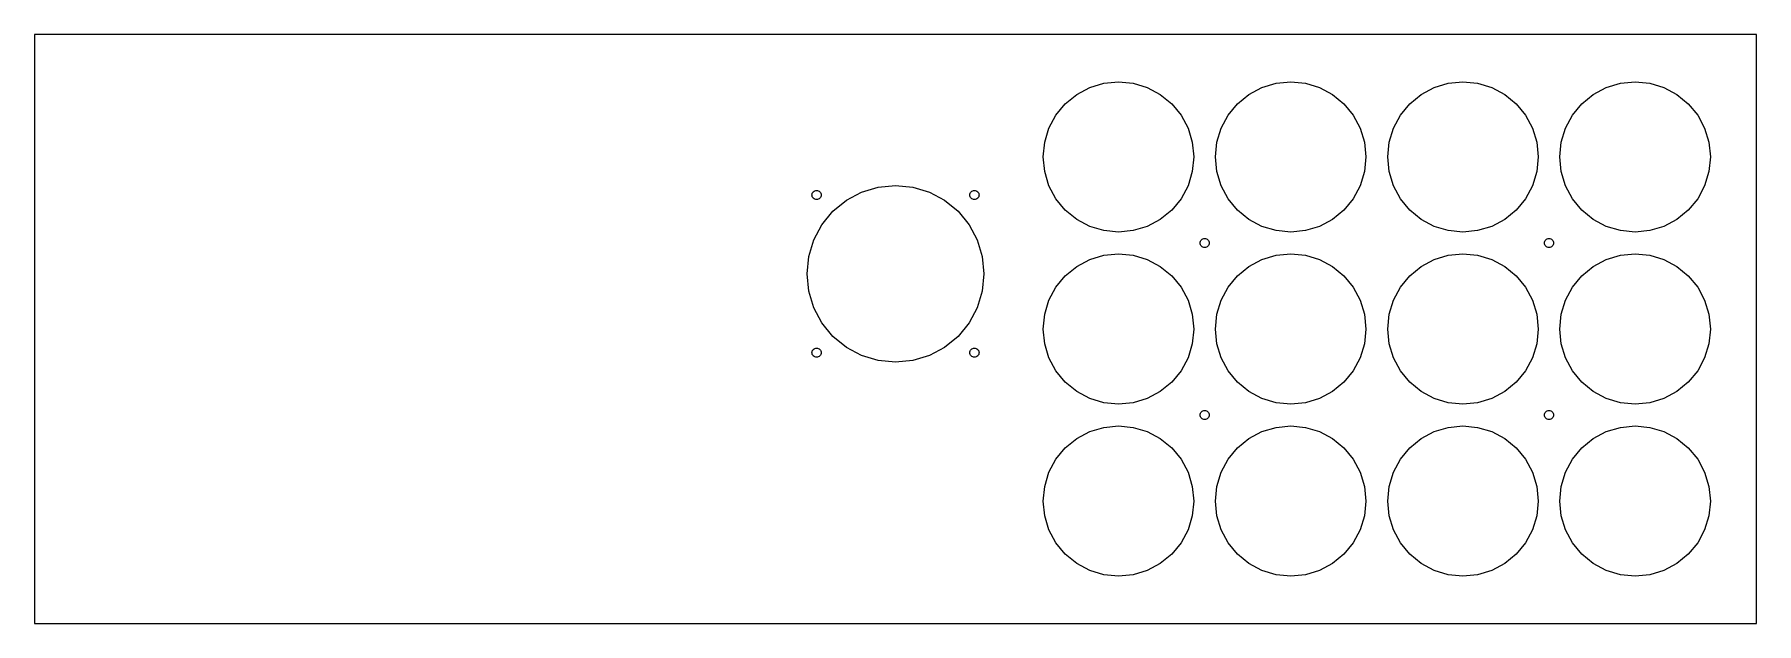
# Model space of a CAD drawing. Header units: metres. Extents: x 0 to 780, y -134 to 134.
import ezdxf

# ---------------------------------------------------------------- set-up
doc = ezdxf.new("R2010")
doc.units = ezdxf.units.M

msp = doc.modelspace()

# ---------------------------------------------------------------- linework, layer by layer
for p, q in [((780, 133.507), (0, 133.507)), ((0, 133.507), (0, -133.507)), ((780, -133.507), (780, 133.507)), ((472.066, 106.336), (477.958, 109.486)), ((477.958, 109.486), (484.351, 111.425)), ((484.351, 111.425), (491, 112.08)), ((491, 112.08), (497.649, 111.425)), ((497.649, 111.425), (504.042, 109.486)), ((504.042, 109.486), (509.934, 106.336)), ((550.066, 106.336), (555.958, 109.486)), ((555.958, 109.486), (562.351, 111.425)), ((562.351, 111.425), (569, 112.08)), ((569, 112.08), (575.649, 111.425)), ((575.649, 111.425), (582.042, 109.486)), ((582.042, 109.486), (587.934, 106.336)), ((628.066, 106.336), (633.958, 109.486)), ((633.958, 109.486), (640.351, 111.425)), ((640.351, 111.425), (647, 112.08)), ((647, 112.08), (653.649, 111.425)), ((653.649, 111.425), (660.042, 109.486)), ((660.042, 109.486), (665.934, 106.336)), ((706.066, 106.336), (711.958, 109.486)), ((711.958, 109.486), (718.351, 111.425)), ((718.351, 111.425), (725, 112.08)), ((725, 112.08), (731.649, 111.425)), ((731.649, 111.425), (738.042, 109.486)), ((738.042, 109.486), (743.934, 106.336)), ((462.664, 96.9338), (466.902, 102.098)), ((466.902, 102.098), (472.066, 106.336)), ((509.934, 106.336), (515.098, 102.098)), ((515.098, 102.098), (519.336, 96.9338)), ((540.664, 96.9338), (544.902, 102.098)), ((544.902, 102.098), (550.066, 106.336)), ((587.934, 106.336), (593.098, 102.098)), ((593.098, 102.098), (597.336, 96.9338)), ((618.664, 96.9338), (622.902, 102.098)), ((622.902, 102.098), (628.066, 106.336)), ((665.934, 106.336), (671.098, 102.098)), ((671.098, 102.098), (675.336, 96.9338)), ((696.664, 96.9338), (700.902, 102.098)), ((700.902, 102.098), (706.066, 106.336)), ((743.934, 106.336), (749.098, 102.098)), ((749.098, 102.098), (753.336, 96.9338)), ((459.514, 91.0419), (462.664, 96.9338)), ((519.336, 96.9338), (522.486, 91.0419)), ((537.514, 91.0419), (540.664, 96.9338)), ((597.336, 96.9338), (600.486, 91.0419)), ((615.514, 91.0419), (618.664, 96.9338)), ((675.336, 96.9338), (678.486, 91.0419)), ((693.514, 91.0419), (696.664, 96.9338)), ((753.336, 96.9338), (756.486, 91.0419)), ((457.575, 84.6487), (459.514, 91.0419)), ((522.486, 91.0419), (524.425, 84.6487)), ((535.575, 84.6487), (537.514, 91.0419)), ((600.486, 91.0419), (602.425, 84.6487)), ((613.575, 84.6487), (615.514, 91.0419)), ((678.486, 91.0419), (680.425, 84.6487)), ((691.575, 84.6487), (693.514, 91.0419)), ((756.486, 91.0419), (758.425, 84.6487)), ((456.92, 78), (457.575, 84.6487)), ((457.575, 71.3513), (456.92, 78)), ((524.425, 84.6487), (525.08, 78)), ((525.08, 78), (524.425, 71.3513)), ((534.92, 78), (535.575, 84.6487)), ((535.575, 71.3513), (534.92, 78)), ((602.425, 84.6487), (603.08, 78)), ((603.08, 78), (602.425, 71.3513)), ((612.92, 78), (613.575, 84.6487)), ((613.575, 71.3513), (612.92, 78)), ((680.425, 84.6487), (681.08, 78)), ((681.08, 78), (680.425, 71.3513)), ((690.92, 78), (691.575, 84.6487)), ((691.575, 71.3513), (690.92, 78)), ((758.425, 84.6487), (759.08, 78)), ((759.08, 78), (758.425, 71.3513)), ((459.514, 64.9581), (457.575, 71.3513)), ((524.425, 71.3513), (522.486, 64.9581)), ((537.514, 64.9581), (535.575, 71.3513)), ((602.425, 71.3513), (600.486, 64.9581)), ((615.514, 64.9581), (613.575, 71.3513)), ((680.425, 71.3513), (678.486, 64.9581)), ((693.514, 64.9581), (691.575, 71.3513)), ((758.425, 71.3513), (756.486, 64.9581)), ((352.779, 62.2208), (353.094, 62.4794)), ((353.094, 62.4794), (353.454, 62.6717)), ((353.454, 62.6717), (353.844, 62.79)), ((353.844, 62.79), (354.25, 62.83)), ((354.25, 62.83), (354.656, 62.79)), ((354.656, 62.79), (355.046, 62.6717)), ((355.046, 62.6717), (355.406, 62.4794)), ((355.406, 62.4794), (355.721, 62.2208)), ((374.662, 62.0291), (382.181, 64.3099)), ((382.181, 64.3099), (390, 65.08)), ((390, 65.08), (397.819, 64.3099)), ((397.819, 64.3099), (405.338, 62.0291)), ((424.279, 62.2208), (424.594, 62.4794)), ((424.594, 62.4794), (424.954, 62.6717)), ((424.954, 62.6717), (425.344, 62.79)), ((425.344, 62.79), (425.75, 62.83)), ((425.75, 62.83), (426.156, 62.79)), ((426.156, 62.79), (426.546, 62.6717)), ((426.546, 62.6717), (426.906, 62.4794)), ((426.906, 62.4794), (427.221, 62.2208)), ((462.664, 59.0662), (459.514, 64.9581)), ((522.486, 64.9581), (519.336, 59.0662)), ((540.664, 59.0662), (537.514, 64.9581)), ((600.486, 64.9581), (597.336, 59.0662)), ((618.664, 59.0662), (615.514, 64.9581)), ((678.486, 64.9581), (675.336, 59.0662)), ((696.664, 59.0662), (693.514, 64.9581)), ((756.486, 64.9581), (753.336, 59.0662)), ((352.17, 60.75), (352.21, 61.1558)), ((352.21, 60.3442), (352.17, 60.75)), ((352.21, 61.1558), (352.328, 61.546)), ((352.328, 59.954), (352.21, 60.3442)), ((352.328, 61.546), (352.521, 61.9056)), ((352.521, 59.5944), (352.328, 59.954)), ((352.521, 61.9056), (352.779, 62.2208)), ((352.779, 59.2792), (352.521, 59.5944)), ((353.094, 59.0205), (352.779, 59.2792)), ((353.454, 58.8283), (353.094, 59.0205)), ((353.844, 58.71), (353.454, 58.8283)), ((354.25, 58.67), (353.844, 58.71)), ((354.656, 58.71), (354.25, 58.67)), ((355.046, 58.8283), (354.656, 58.71)), ((355.406, 59.0205), (355.046, 58.8283)), ((355.721, 59.2792), (355.406, 59.0205)), ((355.721, 62.2208), (355.979, 61.9056)), ((355.979, 59.5944), (355.721, 59.2792)), ((355.979, 61.9056), (356.172, 61.546)), ((356.172, 59.954), (355.979, 59.5944)), ((356.172, 61.546), (356.29, 61.1558)), ((356.29, 60.3442), (356.172, 59.954)), ((356.29, 61.1558), (356.33, 60.75)), ((356.33, 60.75), (356.29, 60.3442)), ((361.659, 53.3408), (367.733, 58.3253)), ((367.733, 58.3253), (374.662, 62.0291)), ((405.338, 62.0291), (412.267, 58.3253)), ((412.267, 58.3253), (418.341, 53.3408)), ((423.67, 60.75), (423.71, 61.1558)), ((423.71, 60.3442), (423.67, 60.75)), ((423.71, 61.1558), (423.828, 61.546)), ((423.828, 59.954), (423.71, 60.3442)), ((423.828, 61.546), (424.021, 61.9056)), ((424.021, 59.5944), (423.828, 59.954)), ((424.021, 61.9056), (424.279, 62.2208)), ((424.279, 59.2792), (424.021, 59.5944)), ((424.594, 59.0205), (424.279, 59.2792)), ((424.954, 58.8283), (424.594, 59.0205)), ((425.344, 58.71), (424.954, 58.8283)), ((425.75, 58.67), (425.344, 58.71)), ((426.156, 58.71), (425.75, 58.67)), ((426.546, 58.8283), (426.156, 58.71)), ((426.906, 59.0205), (426.546, 58.8283)), ((427.221, 59.2792), (426.906, 59.0205)), ((427.221, 62.2208), (427.479, 61.9056)), ((427.479, 59.5944), (427.221, 59.2792)), ((427.479, 61.9056), (427.672, 61.546)), ((427.672, 59.954), (427.479, 59.5944)), ((427.672, 61.546), (427.79, 61.1558)), ((427.79, 60.3442), (427.672, 59.954)), ((427.79, 61.1558), (427.83, 60.75)), ((427.83, 60.75), (427.79, 60.3442)), ((466.902, 53.9018), (462.664, 59.0662)), ((519.336, 59.0662), (515.098, 53.9018)), ((544.902, 53.9018), (540.664, 59.0662)), ((597.336, 59.0662), (593.098, 53.9018)), ((622.902, 53.9018), (618.664, 59.0662)), ((675.336, 59.0662), (671.098, 53.9018)), ((700.902, 53.9018), (696.664, 59.0662)), ((753.336, 59.0662), (749.098, 53.9018)), ((352.971, 40.338), (356.675, 47.2672)), ((356.675, 47.2672), (361.659, 53.3408)), ((418.341, 53.3408), (423.325, 47.2672)), ((423.325, 47.2672), (427.029, 40.338)), ((472.066, 49.6635), (466.902, 53.9018)), ((477.958, 46.5142), (472.066, 49.6635)), ((509.934, 49.6635), (504.042, 46.5142)), ((515.098, 53.9018), (509.934, 49.6635)), ((550.066, 49.6635), (544.902, 53.9018)), ((555.958, 46.5142), (550.066, 49.6635)), ((587.934, 49.6635), (582.042, 46.5142)), ((593.098, 53.9018), (587.934, 49.6635)), ((628.066, 49.6635), (622.902, 53.9018)), ((633.958, 46.5142), (628.066, 49.6635)), ((665.934, 49.6635), (660.042, 46.5142)), ((671.098, 53.9018), (665.934, 49.6635)), ((706.066, 49.6635), (700.902, 53.9018)), ((711.958, 46.5142), (706.066, 49.6635)), ((743.934, 49.6635), (738.042, 46.5142)), ((749.098, 53.9018), (743.934, 49.6635)), ((350.69, 32.8192), (352.971, 40.338)), ((427.029, 40.338), (429.31, 32.8192)), ((484.351, 44.5748), (477.958, 46.5142)), ((491, 43.92), (484.351, 44.5748)), ((497.649, 44.5748), (491, 43.92)), ((504.042, 46.5142), (497.649, 44.5748)), ((527.92, 39), (527.96, 39.4058)), ((527.96, 38.5942), (527.92, 39)), ((527.96, 39.4058), (528.078, 39.796)), ((528.078, 39.796), (528.271, 40.1556)), ((528.271, 40.1556), (528.529, 40.4708)), ((528.529, 40.4708), (528.844, 40.7294)), ((528.844, 40.7294), (529.204, 40.9217)), ((529.204, 40.9217), (529.594, 41.04)), ((529.594, 41.04), (530, 41.08)), ((530, 41.08), (530.406, 41.04)), ((530.406, 41.04), (530.796, 40.9217)), ((530.796, 40.9217), (531.156, 40.7294)), ((531.156, 40.7294), (531.471, 40.4708)), ((531.471, 40.4708), (531.729, 40.1556)), ((531.729, 40.1556), (531.922, 39.796)), ((531.922, 39.796), (532.04, 39.4058)), ((532.04, 39.4058), (532.08, 39)), ((532.08, 39), (532.04, 38.5942)), ((562.351, 44.5748), (555.958, 46.5142)), ((569, 43.92), (562.351, 44.5748)), ((575.649, 44.5748), (569, 43.92)), ((582.042, 46.5142), (575.649, 44.5748)), ((640.351, 44.5748), (633.958, 46.5142)), ((647, 43.92), (640.351, 44.5748)), ((653.649, 44.5748), (647, 43.92)), ((660.042, 46.5142), (653.649, 44.5748)), ((683.92, 39), (683.96, 39.4058)), ((683.96, 38.5942), (683.92, 39)), ((683.96, 39.4058), (684.078, 39.796)), ((684.078, 39.796), (684.271, 40.1556)), ((684.271, 40.1556), (684.529, 40.4708)), ((684.529, 40.4708), (684.844, 40.7294)), ((684.844, 40.7294), (685.204, 40.9217)), ((685.204, 40.9217), (685.594, 41.04)), ((685.594, 41.04), (686, 41.08)), ((686, 41.08), (686.406, 41.04)), ((686.406, 41.04), (686.796, 40.9217)), ((686.796, 40.9217), (687.156, 40.7294)), ((687.156, 40.7294), (687.471, 40.4708)), ((687.471, 40.4708), (687.729, 40.1556)), ((687.729, 40.1556), (687.922, 39.796)), ((687.922, 39.796), (688.04, 39.4058)), ((688.04, 39.4058), (688.08, 39)), ((688.08, 39), (688.04, 38.5942)), ((718.351, 44.5748), (711.958, 46.5142)), ((725, 43.92), (718.351, 44.5748)), ((731.649, 44.5748), (725, 43.92)), ((738.042, 46.5142), (731.649, 44.5748)), ((349.92, 25), (350.69, 32.8192)), ((429.31, 32.8192), (430.08, 25)), ((472.066, 28.3365), (477.958, 31.4858)), ((477.958, 31.4858), (484.351, 33.4252)), ((484.351, 33.4252), (491, 34.08)), ((491, 34.08), (497.649, 33.4252)), ((497.649, 33.4252), (504.042, 31.4858)), ((504.042, 31.4858), (509.934, 28.3365)), ((528.078, 38.204), (527.96, 38.5942)), ((528.271, 37.8444), (528.078, 38.204)), ((528.529, 37.5292), (528.271, 37.8444)), ((528.844, 37.2705), (528.529, 37.5292)), ((529.204, 37.0783), (528.844, 37.2705)), ((529.594, 36.96), (529.204, 37.0783)), ((530, 36.92), (529.594, 36.96)), ((530.406, 36.96), (530, 36.92)), ((530.796, 37.0783), (530.406, 36.96)), ((531.156, 37.2705), (530.796, 37.0783)), ((531.471, 37.5292), (531.156, 37.2705)), ((531.729, 37.8444), (531.471, 37.5292)), ((531.922, 38.204), (531.729, 37.8444)), ((532.04, 38.5942), (531.922, 38.204)), ((550.066, 28.3365), (555.958, 31.4858)), ((555.958, 31.4858), (562.351, 33.4252)), ((562.351, 33.4252), (569, 34.08)), ((569, 34.08), (575.649, 33.4252)), ((575.649, 33.4252), (582.042, 31.4858)), ((582.042, 31.4858), (587.934, 28.3365)), ((628.066, 28.3365), (633.958, 31.4858)), ((633.958, 31.4858), (640.351, 33.4252)), ((640.351, 33.4252), (647, 34.08)), ((647, 34.08), (653.649, 33.4252)), ((653.649, 33.4252), (660.042, 31.4858)), ((660.042, 31.4858), (665.934, 28.3365)), ((684.078, 38.204), (683.96, 38.5942)), ((684.271, 37.8444), (684.078, 38.204)), ((684.529, 37.5292), (684.271, 37.8444)), ((684.844, 37.2705), (684.529, 37.5292)), ((685.204, 37.0783), (684.844, 37.2705)), ((685.594, 36.96), (685.204, 37.0783)), ((686, 36.92), (685.594, 36.96)), ((686.406, 36.96), (686, 36.92)), ((686.796, 37.0783), (686.406, 36.96)), ((687.156, 37.2705), (686.796, 37.0783)), ((687.471, 37.5292), (687.156, 37.2705)), ((687.729, 37.8444), (687.471, 37.5292)), ((687.922, 38.204), (687.729, 37.8444)), ((688.04, 38.5942), (687.922, 38.204)), ((706.066, 28.3365), (711.958, 31.4858)), ((711.958, 31.4858), (718.351, 33.4252)), ((718.351, 33.4252), (725, 34.08)), ((725, 34.08), (731.649, 33.4252)), ((731.649, 33.4252), (738.042, 31.4858)), ((738.042, 31.4858), (743.934, 28.3365)), ((350.69, 17.1808), (349.92, 25)), ((430.08, 25), (429.31, 17.1808)), ((462.664, 18.9338), (466.902, 24.0982)), ((466.902, 24.0982), (472.066, 28.3365)), ((509.934, 28.3365), (515.098, 24.0982)), ((515.098, 24.0982), (519.336, 18.9338)), ((540.664, 18.9338), (544.902, 24.0982)), ((544.902, 24.0982), (550.066, 28.3365)), ((587.934, 28.3365), (593.098, 24.0982)), ((593.098, 24.0982), (597.336, 18.9338)), ((618.664, 18.9338), (622.902, 24.0982)), ((622.902, 24.0982), (628.066, 28.3365)), ((665.934, 28.3365), (671.098, 24.0982)), ((671.098, 24.0982), (675.336, 18.9338)), ((696.664, 18.9338), (700.902, 24.0982)), ((700.902, 24.0982), (706.066, 28.3365)), ((743.934, 28.3365), (749.098, 24.0982)), ((749.098, 24.0982), (753.336, 18.9338)), ((352.971, 9.66205), (350.69, 17.1808)), ((429.31, 17.1808), (427.029, 9.66205)), ((459.514, 13.0418), (462.664, 18.9338)), ((519.336, 18.9338), (522.486, 13.0418)), ((537.514, 13.0418), (540.664, 18.9338)), ((597.336, 18.9338), (600.486, 13.0418)), ((615.514, 13.0418), (618.664, 18.9338)), ((675.336, 18.9338), (678.486, 13.0418)), ((693.514, 13.0418), (696.664, 18.9338)), ((753.336, 18.9338), (756.486, 13.0418)), ((356.675, 2.73274), (352.971, 9.66205)), ((427.029, 9.66205), (423.325, 2.73274)), ((457.575, 6.64867), (459.514, 13.0418)), ((522.486, 13.0418), (524.425, 6.64867)), ((535.575, 6.64867), (537.514, 13.0418)), ((600.486, 13.0418), (602.425, 6.64867)), ((613.575, 6.64867), (615.514, 13.0418)), ((678.486, 13.0418), (680.425, 6.64867)), ((691.575, 6.64867), (693.514, 13.0418)), ((756.486, 13.0418), (758.425, 6.64867)), ((361.659, -3.34084), (356.675, 2.73274)), ((423.325, 2.73274), (418.341, -3.34084)), ((456.92, 0), (457.575, 6.64867)), ((457.575, -6.64867), (456.92, 0)), ((524.425, 6.64867), (525.08, 0)), ((525.08, 0), (524.425, -6.64867)), ((534.92, 0), (535.575, 6.64867)), ((535.575, -6.64867), (534.92, 0)), ((602.425, 6.64867), (603.08, 0)), ((603.08, 0), (602.425, -6.64867)), ((612.92, 0), (613.575, 6.64867)), ((613.575, -6.64867), (612.92, 0)), ((680.425, 6.64867), (681.08, 0)), ((681.08, 0), (680.425, -6.64867)), ((690.92, 0), (691.575, 6.64867)), ((691.575, -6.64867), (690.92, 0)), ((758.425, 6.64867), (759.08, 0)), ((759.08, 0), (758.425, -6.64867)), ((367.733, -8.32529), (361.659, -3.34084)), ((418.341, -3.34084), (412.267, -8.32529)), ((459.514, -13.0418), (457.575, -6.64867)), ((524.425, -6.64867), (522.486, -13.0418)), ((537.514, -13.0418), (535.575, -6.64867)), ((602.425, -6.64867), (600.486, -13.0418)), ((615.514, -13.0418), (613.575, -6.64867)), ((680.425, -6.64867), (678.486, -13.0418)), ((693.514, -13.0418), (691.575, -6.64867)), ((758.425, -6.64867), (756.486, -13.0418)), ((352.17, -10.75), (352.21, -10.3442)), ((352.21, -11.1558), (352.17, -10.75)), ((352.21, -10.3442), (352.328, -9.95401)), ((352.328, -11.546), (352.21, -11.1558)), ((352.328, -9.95401), (352.521, -9.59441)), ((352.521, -11.9056), (352.328, -11.546)), ((352.521, -9.59441), (352.779, -9.27921)), ((352.779, -12.2208), (352.521, -11.9056)), ((352.779, -9.27921), (353.094, -9.02054)), ((353.094, -12.4794), (352.779, -12.2208)), ((353.094, -9.02054), (353.454, -8.82832)), ((353.454, -12.6717), (353.094, -12.4794)), ((353.454, -8.82832), (353.844, -8.70996)), ((353.844, -12.79), (353.454, -12.6717)), ((353.844, -8.70996), (354.25, -8.67)), ((354.25, -12.83), (353.844, -12.79)), ((354.25, -8.67), (354.656, -8.70996)), ((354.656, -12.79), (354.25, -12.83)), ((354.656, -8.70996), (355.046, -8.82832)), ((355.046, -12.6717), (354.656, -12.79)), ((355.046, -8.82832), (355.406, -9.02054)), ((355.406, -12.4794), (355.046, -12.6717)), ((355.406, -9.02054), (355.721, -9.27921)), ((355.721, -12.2208), (355.406, -12.4794)), ((355.721, -9.27921), (355.979, -9.59441)), ((355.979, -11.9056), (355.721, -12.2208)), ((355.979, -9.59441), (356.172, -9.95401)), ((356.172, -11.546), (355.979, -11.9056)), ((356.172, -9.95401), (356.29, -10.3442)), ((356.29, -11.1558), (356.172, -11.546)), ((356.29, -10.3442), (356.33, -10.75)), ((356.33, -10.75), (356.29, -11.1558)), ((374.662, -12.0291), (367.733, -8.32529)), ((382.181, -14.3099), (374.662, -12.0291)), ((390, -15.08), (382.181, -14.3099)), ((397.819, -14.3099), (390, -15.08)), ((405.338, -12.0291), (397.819, -14.3099)), ((412.267, -8.32529), (405.338, -12.0291)), ((423.67, -10.75), (423.71, -10.3442)), ((423.71, -11.1558), (423.67, -10.75)), ((423.71, -10.3442), (423.828, -9.95401)), ((423.828, -11.546), (423.71, -11.1558)), ((423.828, -9.95401), (424.021, -9.59441)), ((424.021, -11.9056), (423.828, -11.546)), ((424.021, -9.59441), (424.279, -9.27921)), ((424.279, -12.2208), (424.021, -11.9056)), ((424.279, -9.27921), (424.594, -9.02054)), ((424.594, -12.4794), (424.279, -12.2208)), ((424.594, -9.02054), (424.954, -8.82832)), ((424.954, -12.6717), (424.594, -12.4794)), ((424.954, -8.82832), (425.344, -8.70996)), ((425.344, -12.79), (424.954, -12.6717)), ((425.344, -8.70996), (425.75, -8.67)), ((425.75, -12.83), (425.344, -12.79)), ((425.75, -8.67), (426.156, -8.70996)), ((426.156, -12.79), (425.75, -12.83)), ((426.156, -8.70996), (426.546, -8.82832)), ((426.546, -12.6717), (426.156, -12.79)), ((426.546, -8.82832), (426.906, -9.02054)), ((426.906, -12.4794), (426.546, -12.6717)), ((426.906, -9.02054), (427.221, -9.27921)), ((427.221, -12.2208), (426.906, -12.4794)), ((427.221, -9.27921), (427.479, -9.59441)), ((427.479, -11.9056), (427.221, -12.2208)), ((427.479, -9.59441), (427.672, -9.95401)), ((427.672, -11.546), (427.479, -11.9056)), ((427.672, -9.95401), (427.79, -10.3442)), ((427.79, -11.1558), (427.672, -11.546)), ((427.79, -10.3442), (427.83, -10.75)), ((427.83, -10.75), (427.79, -11.1558)), ((462.664, -18.9338), (459.514, -13.0418)), ((522.486, -13.0418), (519.336, -18.9338)), ((540.664, -18.9338), (537.514, -13.0418)), ((600.486, -13.0418), (597.336, -18.9338)), ((618.664, -18.9338), (615.514, -13.0418)), ((678.486, -13.0418), (675.336, -18.9338)), ((696.664, -18.9338), (693.514, -13.0418)), ((756.486, -13.0418), (753.336, -18.9338)), ((466.902, -24.0982), (462.664, -18.9338)), ((519.336, -18.9338), (515.098, -24.0982)), ((544.902, -24.0982), (540.664, -18.9338)), ((597.336, -18.9338), (593.098, -24.0982)), ((622.902, -24.0982), (618.664, -18.9338)), ((675.336, -18.9338), (671.098, -24.0982)), ((700.902, -24.0982), (696.664, -18.9338)), ((753.336, -18.9338), (749.098, -24.0982)), ((472.066, -28.3365), (466.902, -24.0982)), ((477.958, -31.4858), (472.066, -28.3365)), ((509.934, -28.3365), (504.042, -31.4858)), ((515.098, -24.0982), (509.934, -28.3365)), ((550.066, -28.3365), (544.902, -24.0982)), ((555.958, -31.4858), (550.066, -28.3365)), ((587.934, -28.3365), (582.042, -31.4858)), ((593.098, -24.0982), (587.934, -28.3365)), ((628.066, -28.3365), (622.902, -24.0982)), ((633.958, -31.4858), (628.066, -28.3365)), ((665.934, -28.3365), (660.042, -31.4858)), ((671.098, -24.0982), (665.934, -28.3365)), ((706.066, -28.3365), (700.902, -24.0982)), ((711.958, -31.4858), (706.066, -28.3365)), ((743.934, -28.3365), (738.042, -31.4858)), ((749.098, -24.0982), (743.934, -28.3365)), ((484.351, -33.4252), (477.958, -31.4858)), ((491, -34.08), (484.351, -33.4252)), ((497.649, -33.4252), (491, -34.08)), ((504.042, -31.4858), (497.649, -33.4252)), ((527.92, -39), (527.96, -38.5942)), ((527.96, -39.4058), (527.92, -39)), ((527.96, -38.5942), (528.078, -38.204)), ((528.078, -38.204), (528.271, -37.8444)), ((528.271, -37.8444), (528.529, -37.5292)), ((528.529, -37.5292), (528.844, -37.2705)), ((528.844, -37.2705), (529.204, -37.0783)), ((529.204, -37.0783), (529.594, -36.96)), ((529.594, -36.96), (530, -36.92)), ((530, -36.92), (530.406, -36.96)), ((530.406, -36.96), (530.796, -37.0783)), ((530.796, -37.0783), (531.156, -37.2705)), ((531.156, -37.2705), (531.471, -37.5292)), ((531.471, -37.5292), (531.729, -37.8444)), ((531.729, -37.8444), (531.922, -38.204)), ((531.922, -38.204), (532.04, -38.5942)), ((532.04, -38.5942), (532.08, -39)), ((532.08, -39), (532.04, -39.4058)), ((562.351, -33.4252), (555.958, -31.4858)), ((569, -34.08), (562.351, -33.4252)), ((575.649, -33.4252), (569, -34.08)), ((582.042, -31.4858), (575.649, -33.4252)), ((640.351, -33.4252), (633.958, -31.4858)), ((647, -34.08), (640.351, -33.4252)), ((653.649, -33.4252), (647, -34.08)), ((660.042, -31.4858), (653.649, -33.4252)), ((683.92, -39), (683.96, -38.5942)), ((683.96, -39.4058), (683.92, -39)), ((683.96, -38.5942), (684.078, -38.204)), ((684.078, -38.204), (684.271, -37.8444)), ((684.271, -37.8444), (684.529, -37.5292)), ((684.529, -37.5292), (684.844, -37.2705)), ((684.844, -37.2705), (685.204, -37.0783)), ((685.204, -37.0783), (685.594, -36.96)), ((685.594, -36.96), (686, -36.92)), ((686, -36.92), (686.406, -36.96)), ((686.406, -36.96), (686.796, -37.0783)), ((686.796, -37.0783), (687.156, -37.2705)), ((687.156, -37.2705), (687.471, -37.5292)), ((687.471, -37.5292), (687.729, -37.8444)), ((687.729, -37.8444), (687.922, -38.204)), ((687.922, -38.204), (688.04, -38.5942)), ((688.04, -38.5942), (688.08, -39)), ((688.08, -39), (688.04, -39.4058)), ((718.351, -33.4252), (711.958, -31.4858)), ((725, -34.08), (718.351, -33.4252)), ((731.649, -33.4252), (725, -34.08)), ((738.042, -31.4858), (731.649, -33.4252)), ((472.066, -49.6635), (477.958, -46.5142)), ((477.958, -46.5142), (484.351, -44.5748)), ((484.351, -44.5748), (491, -43.92)), ((491, -43.92), (497.649, -44.5748)), ((497.649, -44.5748), (504.042, -46.5142)), ((504.042, -46.5142), (509.934, -49.6635)), ((528.078, -39.796), (527.96, -39.4058)), ((528.271, -40.1556), (528.078, -39.796)), ((528.529, -40.4708), (528.271, -40.1556)), ((528.844, -40.7294), (528.529, -40.4708)), ((529.204, -40.9217), (528.844, -40.7294)), ((529.594, -41.04), (529.204, -40.9217)), ((530, -41.08), (529.594, -41.04)), ((530.406, -41.04), (530, -41.08)), ((530.796, -40.9217), (530.406, -41.04)), ((531.156, -40.7294), (530.796, -40.9217)), ((531.471, -40.4708), (531.156, -40.7294)), ((531.729, -40.1556), (531.471, -40.4708)), ((531.922, -39.796), (531.729, -40.1556)), ((532.04, -39.4058), (531.922, -39.796)), ((550.066, -49.6635), (555.958, -46.5142)), ((555.958, -46.5142), (562.351, -44.5748)), ((562.351, -44.5748), (569, -43.92)), ((569, -43.92), (575.649, -44.5748)), ((575.649, -44.5748), (582.042, -46.5142)), ((582.042, -46.5142), (587.934, -49.6635)), ((628.066, -49.6635), (633.958, -46.5142)), ((633.958, -46.5142), (640.351, -44.5748)), ((640.351, -44.5748), (647, -43.92)), ((647, -43.92), (653.649, -44.5748)), ((653.649, -44.5748), (660.042, -46.5142)), ((660.042, -46.5142), (665.934, -49.6635)), ((684.078, -39.796), (683.96, -39.4058)), ((684.271, -40.1556), (684.078, -39.796)), ((684.529, -40.4708), (684.271, -40.1556)), ((684.844, -40.7294), (684.529, -40.4708)), ((685.204, -40.9217), (684.844, -40.7294)), ((685.594, -41.04), (685.204, -40.9217)), ((686, -41.08), (685.594, -41.04)), ((686.406, -41.04), (686, -41.08)), ((686.796, -40.9217), (686.406, -41.04)), ((687.156, -40.7294), (686.796, -40.9217)), ((687.471, -40.4708), (687.156, -40.7294)), ((687.729, -40.1556), (687.471, -40.4708)), ((687.922, -39.796), (687.729, -40.1556)), ((688.04, -39.4058), (687.922, -39.796)), ((706.066, -49.6635), (711.958, -46.5142)), ((711.958, -46.5142), (718.351, -44.5748)), ((718.351, -44.5748), (725, -43.92)), ((725, -43.92), (731.649, -44.5748)), ((731.649, -44.5748), (738.042, -46.5142)), ((738.042, -46.5142), (743.934, -49.6635)), ((462.664, -59.0662), (466.902, -53.9018)), ((466.902, -53.9018), (472.066, -49.6635)), ((509.934, -49.6635), (515.098, -53.9018)), ((515.098, -53.9018), (519.336, -59.0662)), ((540.664, -59.0662), (544.902, -53.9018)), ((544.902, -53.9018), (550.066, -49.6635)), ((587.934, -49.6635), (593.098, -53.9018)), ((593.098, -53.9018), (597.336, -59.0662)), ((618.664, -59.0662), (622.902, -53.9018)), ((622.902, -53.9018), (628.066, -49.6635)), ((665.934, -49.6635), (671.098, -53.9018)), ((671.098, -53.9018), (675.336, -59.0662)), ((696.664, -59.0662), (700.902, -53.9018)), ((700.902, -53.9018), (706.066, -49.6635)), ((743.934, -49.6635), (749.098, -53.9018)), ((749.098, -53.9018), (753.336, -59.0662)), ((459.514, -64.9581), (462.664, -59.0662)), ((519.336, -59.0662), (522.486, -64.9581)), ((537.514, -64.9581), (540.664, -59.0662)), ((597.336, -59.0662), (600.486, -64.9581)), ((615.514, -64.9581), (618.664, -59.0662)), ((675.336, -59.0662), (678.486, -64.9581)), ((693.514, -64.9581), (696.664, -59.0662)), ((753.336, -59.0662), (756.486, -64.9581)), ((457.575, -71.3513), (459.514, -64.9581)), ((522.486, -64.9581), (524.425, -71.3513)), ((535.575, -71.3513), (537.514, -64.9581)), ((600.486, -64.9581), (602.425, -71.3513)), ((613.575, -71.3513), (615.514, -64.9581)), ((678.486, -64.9581), (680.425, -71.3513)), ((691.575, -71.3513), (693.514, -64.9581)), ((756.486, -64.9581), (758.425, -71.3513)), ((456.92, -78), (457.575, -71.3513)), ((457.575, -84.6487), (456.92, -78)), ((524.425, -71.3513), (525.08, -78)), ((525.08, -78), (524.425, -84.6487)), ((534.92, -78), (535.575, -71.3513)), ((535.575, -84.6487), (534.92, -78)), ((602.425, -71.3513), (603.08, -78)), ((603.08, -78), (602.425, -84.6487)), ((612.92, -78), (613.575, -71.3513)), ((613.575, -84.6487), (612.92, -78)), ((680.425, -71.3513), (681.08, -78)), ((681.08, -78), (680.425, -84.6487)), ((690.92, -78), (691.575, -71.3513)), ((691.575, -84.6487), (690.92, -78)), ((758.425, -71.3513), (759.08, -78)), ((759.08, -78), (758.425, -84.6487)), ((459.514, -91.0419), (457.575, -84.6487)), ((524.425, -84.6487), (522.486, -91.0419)), ((537.514, -91.0419), (535.575, -84.6487)), ((602.425, -84.6487), (600.486, -91.0419)), ((615.514, -91.0419), (613.575, -84.6487)), ((680.425, -84.6487), (678.486, -91.0419)), ((693.514, -91.0419), (691.575, -84.6487)), ((758.425, -84.6487), (756.486, -91.0419)), ((462.664, -96.9338), (459.514, -91.0419)), ((522.486, -91.0419), (519.336, -96.9338)), ((540.664, -96.9338), (537.514, -91.0419)), ((600.486, -91.0419), (597.336, -96.9338)), ((618.664, -96.9338), (615.514, -91.0419)), ((678.486, -91.0419), (675.336, -96.9338)), ((696.664, -96.9338), (693.514, -91.0419)), ((756.486, -91.0419), (753.336, -96.9338)), ((466.902, -102.098), (462.664, -96.9338)), ((519.336, -96.9338), (515.098, -102.098)), ((544.902, -102.098), (540.664, -96.9338)), ((597.336, -96.9338), (593.098, -102.098)), ((622.902, -102.098), (618.664, -96.9338)), ((675.336, -96.9338), (671.098, -102.098)), ((700.902, -102.098), (696.664, -96.9338)), ((753.336, -96.9338), (749.098, -102.098)), ((472.066, -106.336), (466.902, -102.098)), ((477.958, -109.486), (472.066, -106.336)), ((509.934, -106.336), (504.042, -109.486)), ((515.098, -102.098), (509.934, -106.336)), ((550.066, -106.336), (544.902, -102.098)), ((555.958, -109.486), (550.066, -106.336)), ((587.934, -106.336), (582.042, -109.486)), ((593.098, -102.098), (587.934, -106.336)), ((628.066, -106.336), (622.902, -102.098)), ((633.958, -109.486), (628.066, -106.336)), ((665.934, -106.336), (660.042, -109.486)), ((671.098, -102.098), (665.934, -106.336)), ((706.066, -106.336), (700.902, -102.098)), ((711.958, -109.486), (706.066, -106.336)), ((743.934, -106.336), (738.042, -109.486)), ((749.098, -102.098), (743.934, -106.336)), ((484.351, -111.425), (477.958, -109.486)), ((491, -112.08), (484.351, -111.425)), ((497.649, -111.425), (491, -112.08)), ((504.042, -109.486), (497.649, -111.425)), ((562.351, -111.425), (555.958, -109.486)), ((569, -112.08), (562.351, -111.425)), ((575.649, -111.425), (569, -112.08)), ((582.042, -109.486), (575.649, -111.425)), ((640.351, -111.425), (633.958, -109.486)), ((647, -112.08), (640.351, -111.425)), ((653.649, -111.425), (647, -112.08)), ((660.042, -109.486), (653.649, -111.425)), ((718.351, -111.425), (711.958, -109.486)), ((725, -112.08), (718.351, -111.425)), ((731.649, -111.425), (725, -112.08)), ((738.042, -109.486), (731.649, -111.425)), ((0, -133.507), (780, -133.507))]:
    msp.add_line(p, q)

doc.saveas('drawing.dxf')
